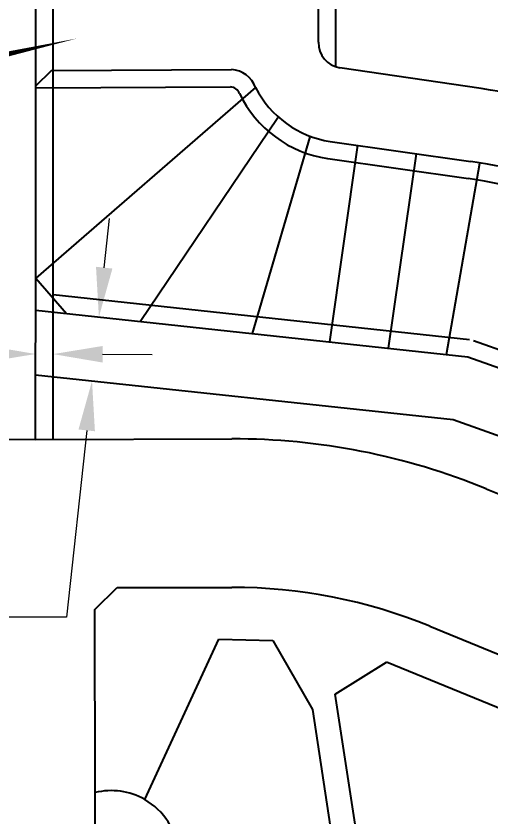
# Model space of a CAD drawing. Extents: x -19176 to -17597, y 5652440 to 5654285.
# Drawn here: x -18335 to -18239.2, y 5652944.7 to 5653106.3 of the extents above; entities that cross this region are included whole.
import ezdxf

# ---------------------------------------------------------------- set-up
doc = ezdxf.new("R2010")
doc.units = 0
doc.header["$LTSCALE"] = 5
doc.header["$PDSIZE"] = 0.5
doc.layers.get('Defpoints').update_dxf_attribs({"color": 9})
for name, color, linetype in [('F-RW', 190, 'Continuous'), ('L-TITLEDB', 4, 'Continuous'), ('L-TITLEDB-T', 4, 'Continuous')]:
    doc.layers.add(name, color=color, linetype=linetype)
doc.layers.add('F-RW-T', color=190, linetype='Continuous', lineweight=9)
doc.styles.add('80CG', font='ARIALN.TTF', dxfattribs={"height": 10})
doc.dimstyles.new('Compass 5 000', dxfattribs={"dimscale": 5, "dimtxt": 9, "dimasz": 2, "dimexe": 0.2, "dimexo": 0.0625, "dimgap": 0.5, "dimtad": 0, "dimtih": 1, "dimtoh": 1, "dimzin": 0, "dimdsep": 46, "dimtxsty": '80CG', "dimcen": 0.1, "dimse1": 1, "dimse2": 1, "dimclrd": 256, "dimclrt": 256, "dimaunit": 1, "dimadec": 4, "dimazin": 0, "dimtfac": 0.06, "dimtofl": 0, "dimtmove": 0, "dimatfit": 1, "dimfxl": 0.2, "dimtolj": 1, "dimtzin": 0, "dimlwd": -1, "dimarcsym": 0})

# ---------------------------------------------------------------- blocks, each defined once
blk = doc.blocks.new('*D19')
at = {"layer": 'Defpoints', "color": 0, "transparency": 16777216}
for p in [(-18348.91, 5653140.79), (-18348.94, 5653116.33), (-18330.96, 5653116.3)]:
    blk.add_point(p, dxfattribs=at)
at = {"layer": 'F-RW-T', "transparency": 16777216}
for p, q in [((-18358.91, 5653140.8), (-18368.91, 5653140.82)), ((-18320.92, 5653140.75), (-18310.92, 5653140.73))]:
    blk.add_line(p, q, dxfattribs=at)
for points in [[(-18358.9, 5653142.47), (-18358.91, 5653139.14), (-18348.91, 5653140.79)], [(-18320.92, 5653142.41), (-18320.93, 5653139.08), (-18330.92, 5653140.76)]]:
    blk.add_solid(points, dxfattribs=at)
at = {"layer": 'F-RW-T', "transparency": 16777216, "insert": (-18438.86, 5653140.82), "char_height": 10, "attachment_point": 5, "style": '80CG', "bg_fill": 3, "box_fill_scale": 1.1, "bg_fill_color": 256, "bg_fill_true_color": 13158600, "bg_fill_transparency": 0}
blk.add_mtext('\\A1;18.00 Utility & Access R/W\\PPlan 981 0246', dxfattribs=at)
blk = doc.blocks.new('*D21')
at = {"layer": 'Defpoints', "color": 0, "transparency": 16777216}
for p in [(-18331.02, 5653038.66), (-18331.02, 5653038.11), (-18327.5, 5653038.65)]:
    blk.add_point(p, dxfattribs=at)
at = {"layer": 'F-RW-T', "transparency": 16777216}
for p, q in [((-18341.02, 5653038.14), (-18351.02, 5653038.17)), ((-18317.5, 5653038.06), (-18307.5, 5653038.03))]:
    blk.add_line(p, q, dxfattribs=at)
for points in [[(-18341.02, 5653039.81), (-18341.03, 5653036.47), (-18331.02, 5653038.11)], [(-18317.49, 5653039.73), (-18317.5, 5653036.39), (-18327.5, 5653038.09)]]:
    blk.add_solid(points, dxfattribs=at)
at = {"layer": 'F-RW-T', "transparency": 16777216, "insert": (-18392.71, 5653038.17), "char_height": 10, "attachment_point": 5, "style": '80CG'}
blk.add_mtext('\\A1;3.50 Utility R/W\\PPlan 181 2188', dxfattribs=at)

msp = doc.modelspace()

# ---------------------------------------------------------------- linework, layer by layer
at = {"layer": 'F-RW'}
for p, q in [((-18330.994, 5653046.951), (-18330.894, 5653257.275)), ((-18327.506, 5653020.903), (-18327.394, 5653257.273)), ((-18272.093, 5653077.515), (-18243.72, 5653073.489)), ((-18327.492, 5653050.095), (-18243.47, 5653041.051)), ((-18331.037, 5653033.857), (-18330.994, 5653046.951)), ((-18330.994, 5653046.951), (-18243.844, 5653037.572)), ((-18242.664, 5653040.867), (-18172.546, 5653015.757)), ((-18243.844, 5653037.572), (-18152.876, 5653004.996)), ((-18331.06, 5653020.894), (-18331.037, 5653033.857)), ((-18246.788, 5653024.824), (-18331.037, 5653033.857)), ((-18151.895, 5652990.895), (-18246.788, 5653024.824))]:
    msp.add_line(p, q, dxfattribs=at)
at = {"layer": 'F-RW', "flags": 128}
for points in [[(-18270.454, 5653096.029), (-18270.39, 5653177.04)], [(-18330.972, 5653091.757), (-18291.711, 5653091.976)]]:
    msp.add_lwpolyline(points, dxfattribs=at)
at = {"layer": 'F-RW'}
for centre, radius, start, end in [((-18291.831, 5653089.937), 2.042, 20.42499, 86.6181), ((-18268.596, 5653100.922), 23.667, 205.72427, 261.42262), ((-18276.164, 5652870.296), 205.766, 73.42053, 80.94454), ((-18315.735, 5652936.574), 13.484, 60.13523, 104.1117)]:
    msp.add_arc(centre, radius, start, end, dxfattribs=at)
at = {"layer": 'F-RW-T'}
for p, q in [((-18317.183, 5653055.523), (-18316.113, 5653065.465)), ((-18320.715, 5653022.709), (-18324.772, 5652985.008)), ((-18324.772, 5652985.008), (-18361.426, 5652985.008))]:
    msp.add_line(p, q, dxfattribs=at)
for points in [[(-18318.84, 5653055.701), (-18315.526, 5653055.344), (-18318.253, 5653045.58)], [(-18322.372, 5653022.888), (-18319.057, 5653022.531), (-18319.644, 5653032.652)]]:
    msp.add_solid(points, dxfattribs=at)
at = {"layer": 'L-TITLEDB'}
for p, q in [((-18271.601, 5653080.98), (-18243.228, 5653076.954)), ((-18349.079, 5653020.95), (-18331.06, 5653020.894)), ((-18349.079, 5653020.95), (-18331.06, 5653020.894)), ((-18331.06, 5653020.894), (-18291.43, 5653020.991)), ((-18331.06, 5653020.894), (-18291.43, 5653020.991)), ((-18240.136, 5653010.942), (-18168.297, 5652981.562)), ((-18240.136, 5653010.942), (-18168.297, 5652981.562)), ((-18319.074, 5652986.553), (-18314.565, 5652991.008)), ((-18319.074, 5652986.553), (-18314.565, 5652991.008)), ((-18314.565, 5652991.008), (-18291.426, 5652991.044)), ((-18314.565, 5652991.008), (-18291.426, 5652991.044)), ((-18319.022, 5652949.651), (-18319.074, 5652986.553)), ((-18319.022, 5652949.651), (-18319.074, 5652986.553)), ((-18251.525, 5652983.221), (-18179.704, 5652953.81)), ((-18251.525, 5652983.221), (-18179.704, 5652953.81)), ((-18309.02, 5652948.267), (-18294.061, 5652980.578)), ((-18294.061, 5652980.578), (-18283.185, 5652980.363)), ((-18283.185, 5652980.363), (-18275.168, 5652966.425)), ((-18270.587, 5652969.525), (-18260.224, 5652975.976)), ((-18211.825, 5652956.156), (-18260.224, 5652975.976)), ((-18266.18, 5652940.705), (-18270.587, 5652969.525)), ((-18275.168, 5652966.425), (-18271.088, 5652939.731)), ((-18319.003, 5652935.461), (-18319.022, 5652949.651)), ((-18319.003, 5652935.461), (-18319.022, 5652949.651))]:
    msp.add_line(p, q, dxfattribs=at)
at = {"layer": 'L-TITLEDB', "flags": 128}
for points in [[(-18273.95, 5653100.98), (-18273.894, 5653172.192)], [(-18241.125, 5653091.627), (-18269.644, 5653095.833)], [(-18330.972, 5653092.224), (-18327.807, 5653095.275), (-18291.504, 5653095.47)], [(-18286.637, 5653091.871), (-18330.991, 5653053.405), (-18324.785, 5653046.283)], [(-18309.959, 5653044.687), (-18282.145, 5653085.812)], [(-18275.676, 5653081.888), (-18287.366, 5653042.256)], [(-18271.67, 5653040.566), (-18266.003, 5653080.233)], [(-18254.289, 5653078.468), (-18259.905, 5653039.3)], [(-18248.164, 5653038.037), (-18241.446, 5653076.6)]]:
    msp.add_lwpolyline(points, dxfattribs=at)
at = {"layer": 'L-TITLEDB'}
for centre, radius, start, end in [((-18268.86, 5653100.864), 5.092, 178.6986, 261.14046), ((-18291.831, 5653089.937), 5.542, 20.42499, 86.6181), ((-18268.565, 5653100.997), 20.246, 206.79222, 261.37646), ((-18269.809, 5652892.311), 201.369, 73.2968, 81.8107), ((-18276.164, 5652870.296), 209.266, 73.42053, 80.94454), ((-18291.242, 5652886.006), 134.985, 67.75284, 90.07994), ((-18291.242, 5652886.006), 134.985, 67.75284, 90.07994), ((-18291.271, 5652886.172), 104.872, 67.72862, 90.08522), ((-18291.271, 5652886.172), 104.872, 67.72862, 90.08522), ((-18315.716, 5652936.563), 13.484, 4.08103, 60.22919)]:
    msp.add_arc(centre, radius, start, end, dxfattribs=at)

# ---------------------------------------------------------------- next in the draw order: dimensions: what is measured, and where the dimension line sits
at = {"layer": 'F-RW-T'}
dim = msp.add_linear_dim(base=(-18348.906, 5653140.79), p1=(-18330.961, 5653116.303), p2=(-18348.943, 5653116.33), angle=179.9129, text='18.00 Utility & Access R/W\\PPlan 981 0246', dimstyle='Compass 5 000', override={"dimtfill": 1}, dxfattribs=at)
dim.commit()
dim.dimension.update_dxf_attribs({"geometry": '*D19', "text_midpoint": (-18438.865, 5653140.82), "dimtype": 161})

# ---------------------------------------------------------------- next in the draw order: linework, layer by layer
at = {"layer": 'L-TITLEDB-T', "flags": 128}
msp.add_lwpolyline([(-18322.675, 5653101.745, 0, 3, 0), (-18364.306, 5653092.375, 0, 0, 0)], format="xyseb", dxfattribs=at)

# ---------------------------------------------------------------- next in the draw order: dimensions: what is measured, and where the dimension line sits
at = {"layer": 'F-RW-T'}
dim = msp.add_aligned_dim(p1=(-18327.498, 5653038.646), p2=(-18331.021, 5653038.658), distance=0.551, text='3.50 Utility R/W\\PPlan 181 2188', dimstyle='Compass 5 000', dxfattribs=at)
dim.commit()
dim.dimension.update_dxf_attribs({"geometry": '*D21', "text_midpoint": (-18392.711, 5653038.173)})

doc.saveas('drawing.dxf')
